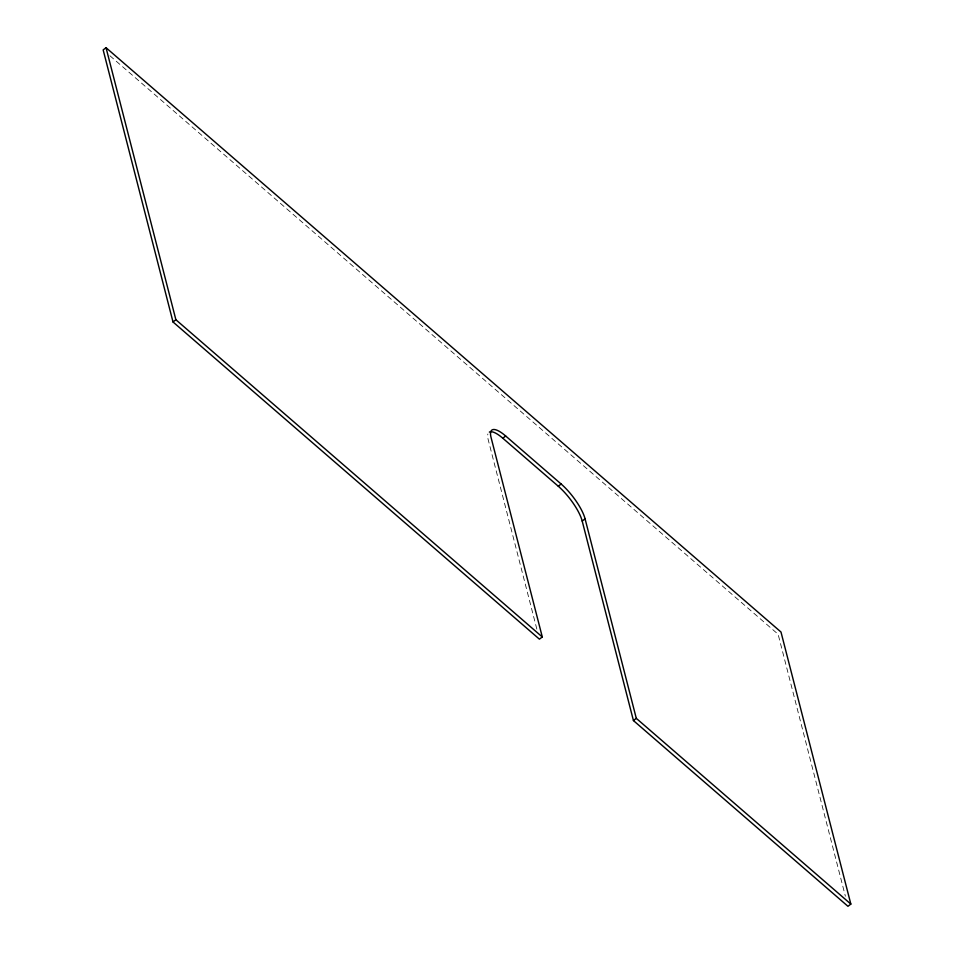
<?xml version="1.0" encoding="UTF-8"?>
<svg xmlns="http://www.w3.org/2000/svg" width="954" height="954" viewBox="0 0 954 954"><rect width="100%" height="100%" fill="white"/><g stroke="black" fill="none" stroke-linecap="round" stroke-linejoin="round"><path stroke-width="0.72" stroke-dasharray="4.77 3.58" d="M109.925 55.761L778.118 634.255L845.375 896.223M536.84 629.127L488.198 439.675A30.349 8.968 52.4 0 1 487.876 433.998"/><path stroke-width="1.43" d="M850.837 904.082L780.992 632.037L106.037 47.7L103.163 49.918L173.008 321.963L539.415 639.168L542.289 636.962L491.06 437.457A30.349 8.968 52.4 0 1 505.692 436.014L561.131 484.012A30.349 8.968 52.4 0 1 585.076 518.845L636.294 718.35L850.837 904.082L847.963 906.3L633.432 720.568L582.202 521.063A30.349 8.968 52.4 0 0 558.269 486.23L502.818 438.232A30.349 8.968 52.4 0 0 489.342 432.079M173.008 321.963L175.882 319.745L106.037 47.7M502.818 438.232L505.692 436.014M558.269 486.23L561.131 484.012M582.202 521.063L585.076 518.845M633.432 720.568L636.294 718.35M175.882 319.745L542.289 636.962"/></g></svg>
